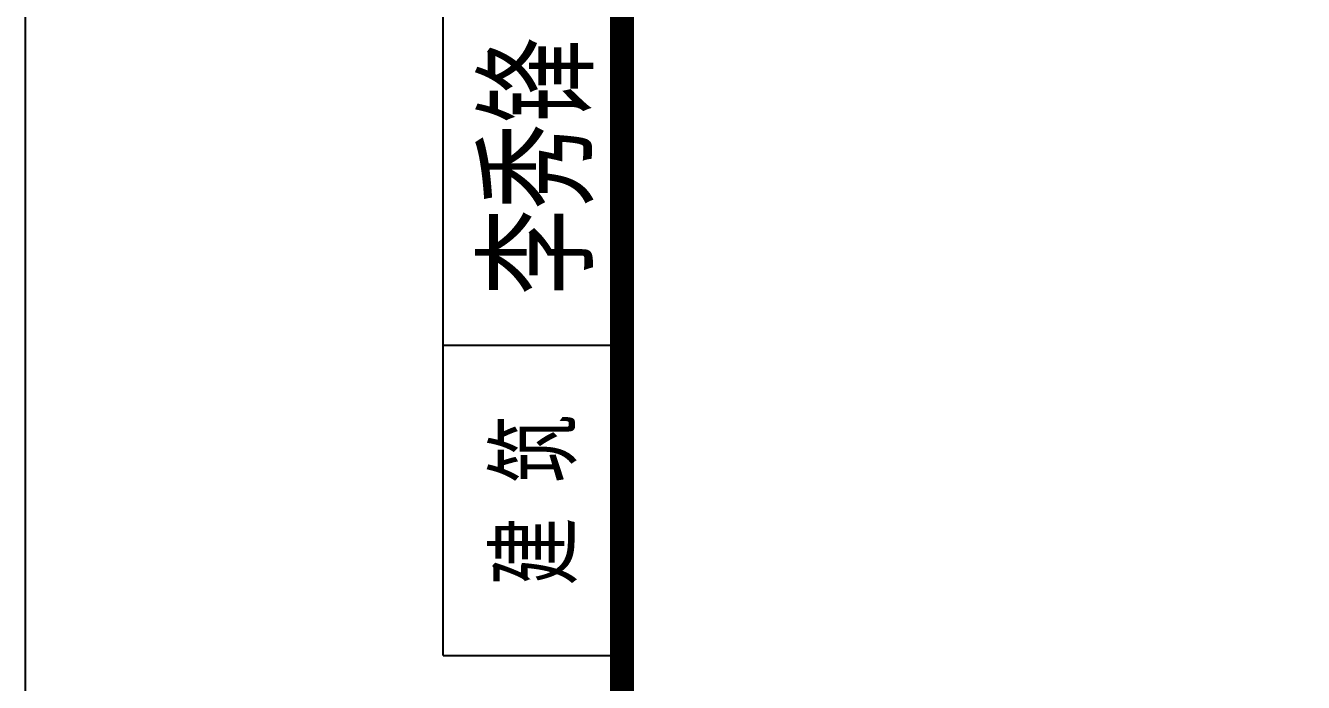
# Model space of a CAD drawing. Extents: x 56246 to 893198, y -950445 to -423535.
# Drawn here: x 189963 to 192641, y -472661 to -471285 of the extents above; entities that cross this region are included whole.
import ezdxf
from ezdxf.enums import TextEntityAlignment as Align

# ---------------------------------------------------------------- set-up
doc = ezdxf.new("R2010")
doc.units = 0
doc.header["$LTSCALE"] = 500
doc.layers.add('0S-图框文字', color=51, linetype='Continuous', lineweight=18)
doc.layers.add('T-TK', color=157, linetype='Continuous')
doc.layers.add('照明平面标注层', color=111, linetype='Continuous')
doc.styles.add('TK2-TY', font='', dxfattribs={"width": 0.8})
doc.styles.add('TSSD_DIMENSION', font='tssdeng.shx', dxfattribs={"width": 0.7, "bigfont": 'Hztxt.shx'})
doc.styles.get('TK2-TY').set_extended_font_data('NSimSun')

# ---------------------------------------------------------------- blocks, each defined once
blk = doc.blocks.new('会签00', base_point=(408471.7, -305294.6))
blk.add_lwpolyline([(408471.7, -305294.6), (409221.7, -305294.6), (409221.7, -329194.6), (408471.7, -329194.6)], close=True)
at = {"style": 'TSSD_DIMENSION', "width": 0.8}
blk.add_text('李秀锋', height=450, rotation=90, dxfattribs=at).set_placement((409101.5, -327684.2))
blk = doc.blocks.new('A0-DWF')
at = {"layer": 'T-TK'}
for p, q in [((0, -84100), (0, 0)), ((1750, -24900), (1750, -1000)), ((1750, -23600), (2500, -23600)), ((1750, -24900), (2500, -24900))]:
    blk.add_line(p, q, dxfattribs=at)
at = {"layer": 'T-TK', "const_width": 100}
for points in [[(2500, -83100), (117900, -83100), (117900, -1000), (2500, -1000)], [(10500, -83100), (2500, -83100), (2500, -21700), (10500, -21700)]]:
    blk.add_lwpolyline(points, close=True, dxfattribs=at)
at = {"layer": '0S-图框文字', "xscale": 0.999996, "yscale": 0.999996, "zscale": 0.999996}
blk.add_blockref('会签00', (1750, -1000.1), dxfattribs=at)
at = {"layer": 'T-TK', "style": 'TK2-TY', "width": 0.7}
blk.add_text('建 筑', height=300, rotation=90, dxfattribs=at).set_placement((2128.3, -24250), align=Align.MIDDLE_CENTER)

msp = doc.modelspace()

# ---------------------------------------------------------------- block references
at = {"layer": '照明平面标注层', "xscale": 0.5, "yscale": 0.5, "zscale": 0.5}
msp.add_blockref('A0-DWF', (189963.4361, -460154.8059), dxfattribs=at)

doc.saveas('drawing.dxf')
